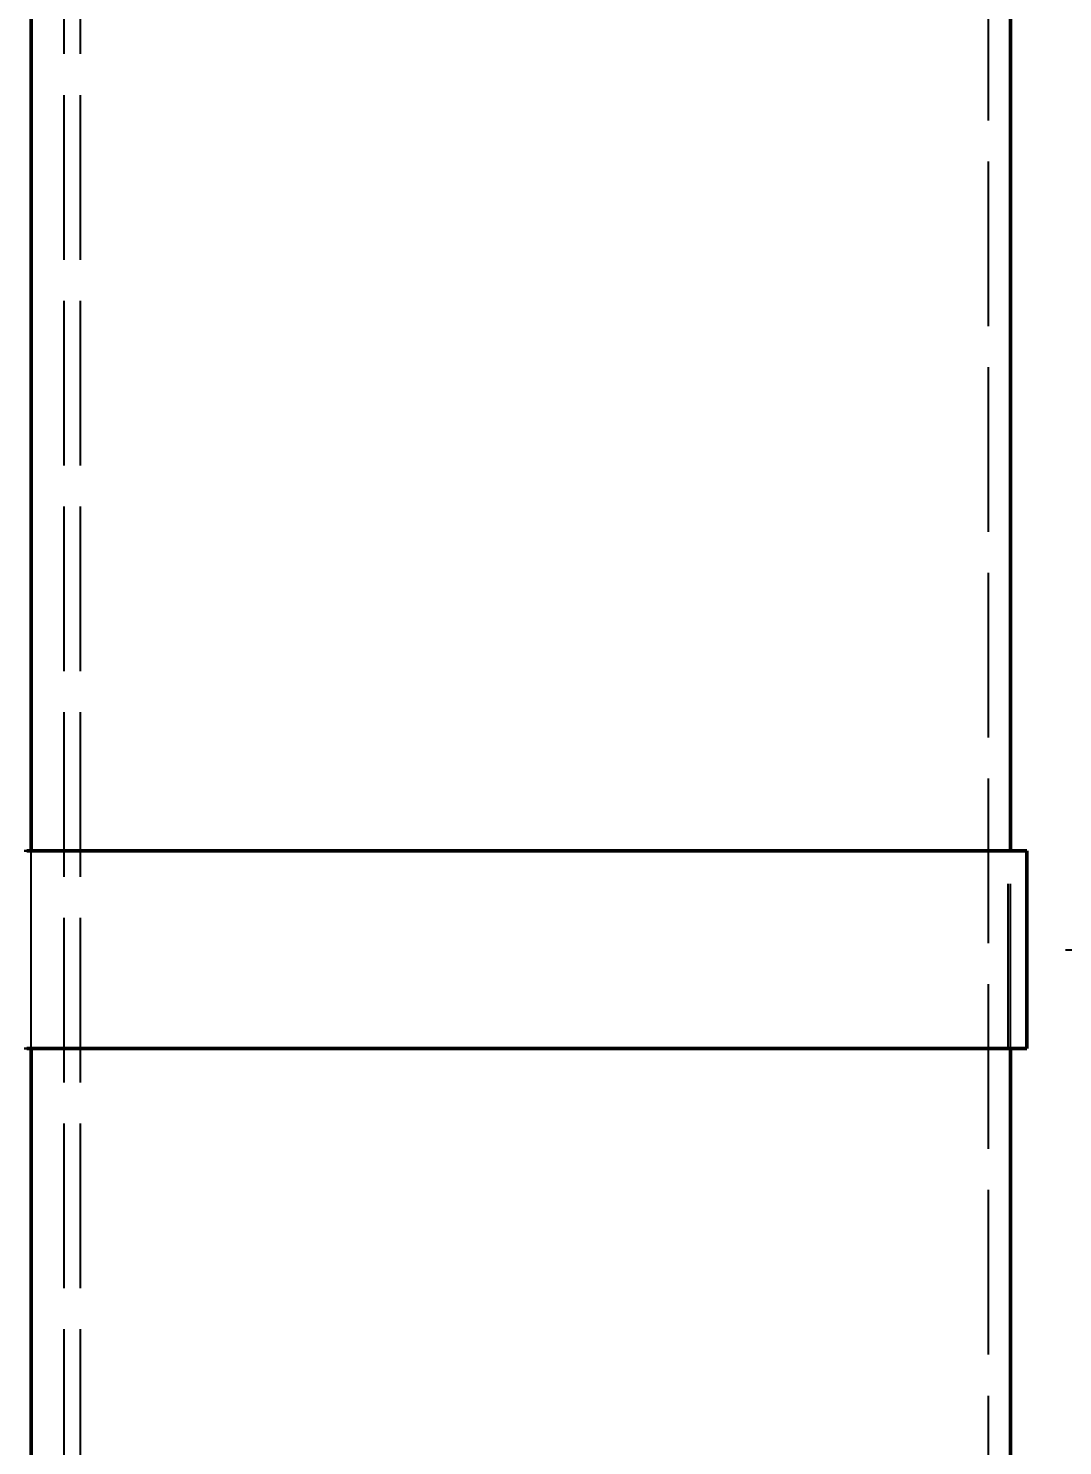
# Model space of a CAD drawing. Header units: millimetres. Extents: x 0 to 420, y 0 to 297.
# Drawn here: x 87.6 to 106.45, y 156.84 to 182.68 of the extents above; entities that cross this region are included whole.
import ezdxf

# ---------------------------------------------------------------- set-up
doc = ezdxf.new("R2010")
doc.units = ezdxf.units.MM
doc.linetypes.add('ISO02-TRAZOS', pattern=[3.75, 3, -0.75])
for name, color, linetype, lineweight in [('01-VISIBLE', 7, 'CONTINUOUS', 50), ('02-OCULTA', 4, 'ISO02-TRAZOS', 25), ('04-COTA', 3, 'CONTINUOUS', 25)]:
    doc.layers.add(name, color=color, linetype=linetype, lineweight=lineweight)
doc.styles.add('ISO3098', font='isocpeur.ttf')
doc.dimstyles.new('FLAMA-ISO', dxfattribs={"dimtxt": 3.5, "dimasz": 3, "dimexe": 2, "dimexo": 1, "dimgap": 1, "dimtad": 1, "dimdec": 1, "dimtxsty": 'ISO3098', "dimcen": 2.5, "dimclrd": 3, "dimclre": 3, "dimclrt": 3, "dimazin": 3, "dimtfac": 1, "dimtmove": 0, "dimatfit": 3, "dimlwd": 25, "dimlwe": 25})

msp = doc.modelspace()

# ---------------------------------------------------------------- linework, layer by layer
at = {"layer": '01-VISIBLE'}
for p, q in [((105.5, 167.68), (105.5, 233.435)), ((87.65, 167.68), (87.65, 233.235)), ((105.8, 164.08), (105.8, 167.68)), ((87.65, 136.2), (87.65, 164.08)), ((105.5, 136), (105.5, 164.08))]:
    msp.add_line(p, q, dxfattribs=at)
for points in [[(87.57, 167.68), (87.67, 167.68), (87.77, 167.68), (87.87, 167.68), (87.971, 167.68), (88.071, 167.68), (88.171, 167.68), (88.271, 167.68), (88.371, 167.68), (88.471, 167.68), (88.572, 167.68), (88.672, 167.68), (88.772, 167.68), (88.872, 167.68), (88.972, 167.68), (89.072, 167.68), (89.173, 167.68), (89.273, 167.68), (89.373, 167.68), (89.473, 167.68), (89.573, 167.68), (89.673, 167.68), (89.774, 167.68), (89.874, 167.68), (89.974, 167.68), (90.074, 167.68), (90.174, 167.68), (90.274, 167.68), (90.375, 167.68), (90.475, 167.68), (90.575, 167.68), (90.675, 167.68), (90.775, 167.68), (90.875, 167.68), (90.975, 167.68), (91.076, 167.68), (91.176, 167.68), (91.276, 167.68), (91.376, 167.68), (91.476, 167.68), (91.576, 167.68), (91.677, 167.68), (91.777, 167.68), (91.877, 167.68), (91.977, 167.68), (92.077, 167.68), (92.177, 167.68), (92.278, 167.68), (92.378, 167.68), (92.478, 167.68), (92.578, 167.68), (92.678, 167.68), (92.778, 167.68), (92.879, 167.68), (92.979, 167.68), (93.079, 167.68), (93.179, 167.68), (93.279, 167.68), (93.379, 167.68), (93.48, 167.68), (93.58, 167.68), (93.68, 167.68), (93.78, 167.68), (93.88, 167.68), (93.98, 167.68), (94.081, 167.68), (94.181, 167.68), (94.281, 167.68), (94.381, 167.68), (94.481, 167.68), (94.581, 167.68), (94.682, 167.68), (94.782, 167.68), (94.882, 167.68), (94.982, 167.68), (95.082, 167.68), (95.182, 167.68), (95.283, 167.68), (95.383, 167.68), (95.483, 167.68), (95.583, 167.68), (95.683, 167.68), (95.783, 167.68), (95.884, 167.68), (95.984, 167.68), (96.084, 167.68), (96.184, 167.68), (96.284, 167.68), (96.384, 167.68), (96.485, 167.68), (96.585, 167.68), (96.685, 167.68), (96.785, 167.68), (96.885, 167.68), (96.985, 167.68), (97.086, 167.68), (97.186, 167.68), (97.286, 167.68), (97.386, 167.68), (97.486, 167.68), (97.586, 167.68), (97.687, 167.68), (97.787, 167.68), (97.887, 167.68), (97.987, 167.68), (98.087, 167.68), (98.187, 167.68), (98.288, 167.68), (98.388, 167.68), (98.488, 167.68), (98.588, 167.68), (98.688, 167.68), (98.788, 167.68), (98.889, 167.68), (98.989, 167.68), (99.089, 167.68), (99.189, 167.68), (99.289, 167.68), (99.389, 167.68), (99.49, 167.68), (99.59, 167.68), (99.69, 167.68), (99.79, 167.68), (99.89, 167.68), (99.99, 167.68), (100.091, 167.68), (100.191, 167.68), (100.291, 167.68), (100.391, 167.68), (100.491, 167.68), (100.591, 167.68), (100.692, 167.68), (100.792, 167.68), (100.892, 167.68), (100.992, 167.68), (101.092, 167.68), (101.192, 167.68), (101.293, 167.68), (101.393, 167.68), (101.493, 167.68), (101.593, 167.68), (101.693, 167.68), (101.793, 167.68), (101.894, 167.68), (101.994, 167.68), (102.094, 167.68), (102.194, 167.68), (102.294, 167.68), (102.394, 167.68), (102.495, 167.68), (102.595, 167.68), (102.695, 167.68), (102.795, 167.68), (102.895, 167.68), (102.995, 167.68), (103.096, 167.68), (103.196, 167.68), (103.296, 167.68), (103.396, 167.68), (103.496, 167.68), (103.596, 167.68), (103.697, 167.68), (103.797, 167.68), (103.897, 167.68), (103.997, 167.68), (104.097, 167.68), (104.197, 167.68), (104.298, 167.68), (104.398, 167.68), (104.498, 167.68), (104.598, 167.68), (104.698, 167.68), (104.798, 167.68), (104.899, 167.68), (104.999, 167.68), (105.099, 167.68), (105.199, 167.68), (105.299, 167.68), (105.399, 167.68), (105.5, 167.68), (105.6, 167.68), (105.7, 167.68), (105.8, 167.68)], [(87.57, 164.08), (87.67, 164.08), (87.77, 164.08), (87.87, 164.08), (87.971, 164.08), (88.071, 164.08), (88.171, 164.08), (88.271, 164.08), (88.371, 164.08), (88.471, 164.08), (88.572, 164.08), (88.672, 164.08), (88.772, 164.08), (88.872, 164.08), (88.972, 164.08), (89.072, 164.08), (89.173, 164.08), (89.273, 164.08), (89.373, 164.08), (89.473, 164.08), (89.573, 164.08), (89.673, 164.08), (89.774, 164.08), (89.874, 164.08), (89.974, 164.08), (90.074, 164.08), (90.174, 164.08), (90.274, 164.08), (90.375, 164.08), (90.475, 164.08), (90.575, 164.08), (90.675, 164.08), (90.775, 164.08), (90.875, 164.08), (90.975, 164.08), (91.076, 164.08), (91.176, 164.08), (91.276, 164.08), (91.376, 164.08), (91.476, 164.08), (91.576, 164.08), (91.677, 164.08), (91.777, 164.08), (91.877, 164.08), (91.977, 164.08), (92.077, 164.08), (92.177, 164.08), (92.278, 164.08), (92.378, 164.08), (92.478, 164.08), (92.578, 164.08), (92.678, 164.08), (92.778, 164.08), (92.879, 164.08), (92.979, 164.08), (93.079, 164.08), (93.179, 164.08), (93.279, 164.08), (93.379, 164.08), (93.48, 164.08), (93.58, 164.08), (93.68, 164.08), (93.78, 164.08), (93.88, 164.08), (93.98, 164.08), (94.081, 164.08), (94.181, 164.08), (94.281, 164.08), (94.381, 164.08), (94.481, 164.08), (94.581, 164.08), (94.682, 164.08), (94.782, 164.08), (94.882, 164.08), (94.982, 164.08), (95.082, 164.08), (95.182, 164.08), (95.283, 164.08), (95.383, 164.08), (95.483, 164.08), (95.583, 164.08), (95.683, 164.08), (95.783, 164.08), (95.884, 164.08), (95.984, 164.08), (96.084, 164.08), (96.184, 164.08), (96.284, 164.08), (96.384, 164.08), (96.485, 164.08), (96.585, 164.08), (96.685, 164.08), (96.785, 164.08), (96.885, 164.08), (96.985, 164.08), (97.086, 164.08), (97.186, 164.08), (97.286, 164.08), (97.386, 164.08), (97.486, 164.08), (97.586, 164.08), (97.687, 164.08), (97.787, 164.08), (97.887, 164.08), (97.987, 164.08), (98.087, 164.08), (98.187, 164.08), (98.288, 164.08), (98.388, 164.08), (98.488, 164.08), (98.588, 164.08), (98.688, 164.08), (98.788, 164.08), (98.889, 164.08), (98.989, 164.08), (99.089, 164.08), (99.189, 164.08), (99.289, 164.08), (99.389, 164.08), (99.49, 164.08), (99.59, 164.08), (99.69, 164.08), (99.79, 164.08), (99.89, 164.08), (99.99, 164.08), (100.091, 164.08), (100.191, 164.08), (100.291, 164.08), (100.391, 164.08), (100.491, 164.08), (100.591, 164.08), (100.692, 164.08), (100.792, 164.08), (100.892, 164.08), (100.992, 164.08), (101.092, 164.08), (101.192, 164.08), (101.293, 164.08), (101.393, 164.08), (101.493, 164.08), (101.593, 164.08), (101.693, 164.08), (101.793, 164.08), (101.894, 164.08), (101.994, 164.08), (102.094, 164.08), (102.194, 164.08), (102.294, 164.08), (102.394, 164.08), (102.495, 164.08), (102.595, 164.08), (102.695, 164.08), (102.795, 164.08), (102.895, 164.08), (102.995, 164.08), (103.096, 164.08), (103.196, 164.08), (103.296, 164.08), (103.396, 164.08), (103.496, 164.08), (103.596, 164.08), (103.697, 164.08), (103.797, 164.08), (103.897, 164.08), (103.997, 164.08), (104.097, 164.08), (104.197, 164.08), (104.298, 164.08), (104.398, 164.08), (104.498, 164.08), (104.598, 164.08), (104.698, 164.08), (104.798, 164.08), (104.899, 164.08), (104.999, 164.08), (105.099, 164.08), (105.199, 164.08), (105.299, 164.08), (105.399, 164.08), (105.5, 164.08), (105.6, 164.08), (105.7, 164.08), (105.8, 164.08)]]:
    msp.add_lwpolyline(points, dxfattribs=at)
at = {"layer": '02-OCULTA'}
for p, q in [((88.25, 140.96), (88.25, 246.1)), ((88.55, 140.96), (88.55, 246.1)), ((105.1, 136), (105.1, 233.435)), ((87.65, 139.948), (87.65, 233.115)), ((87.65, 164.08), (87.65, 167.68)), ((105.46, 164.08), (105.46, 167.68)), ((105.5, 164.08), (105.5, 167.68))]:
    msp.add_line(p, q, dxfattribs=at)
for points in [[(87.52, 167.68), (87.62, 167.68), (87.721, 167.68), (87.821, 167.68), (87.921, 167.68), (88.021, 167.68), (88.122, 167.68), (88.222, 167.68), (88.322, 167.68), (88.422, 167.68), (88.522, 167.68), (88.623, 167.68), (88.723, 167.68), (88.823, 167.68), (88.923, 167.68), (89.024, 167.68), (89.124, 167.68), (89.224, 167.68), (89.324, 167.68), (89.424, 167.68), (89.525, 167.68), (89.625, 167.68), (89.725, 167.68), (89.825, 167.68), (89.926, 167.68), (90.026, 167.68), (90.126, 167.68), (90.226, 167.68), (90.326, 167.68), (90.427, 167.68), (90.527, 167.68), (90.627, 167.68), (90.727, 167.68), (90.828, 167.68), (90.928, 167.68), (91.028, 167.68), (91.128, 167.68), (91.228, 167.68), (91.329, 167.68), (91.429, 167.68), (91.529, 167.68), (91.629, 167.68), (91.73, 167.68), (91.83, 167.68), (91.93, 167.68), (92.03, 167.68), (92.13, 167.68), (92.231, 167.68), (92.331, 167.68), (92.431, 167.68), (92.531, 167.68), (92.632, 167.68), (92.732, 167.68), (92.832, 167.68), (92.932, 167.68), (93.032, 167.68), (93.133, 167.68), (93.233, 167.68), (93.333, 167.68), (93.433, 167.68), (93.534, 167.68), (93.634, 167.68), (93.734, 167.68), (93.834, 167.68), (93.934, 167.68), (94.035, 167.68), (94.135, 167.68), (94.235, 167.68), (94.335, 167.68), (94.436, 167.68), (94.536, 167.68), (94.636, 167.68), (94.736, 167.68), (94.836, 167.68), (94.937, 167.68), (95.037, 167.68), (95.137, 167.68), (95.237, 167.68), (95.338, 167.68), (95.438, 167.68), (95.538, 167.68), (95.638, 167.68), (95.738, 167.68), (95.839, 167.68), (95.939, 167.68), (96.039, 167.68), (96.139, 167.68), (96.24, 167.68), (96.34, 167.68), (96.44, 167.68), (96.54, 167.68), (96.64, 167.68), (96.741, 167.68), (96.841, 167.68), (96.941, 167.68), (97.041, 167.68), (97.142, 167.68), (97.242, 167.68), (97.342, 167.68), (97.442, 167.68), (97.542, 167.68), (97.643, 167.68), (97.743, 167.68), (97.843, 167.68), (97.943, 167.68), (98.044, 167.68), (98.144, 167.68), (98.244, 167.68), (98.344, 167.68), (98.444, 167.68), (98.545, 167.68), (98.645, 167.68), (98.745, 167.68), (98.845, 167.68), (98.946, 167.68), (99.046, 167.68), (99.146, 167.68), (99.246, 167.68), (99.346, 167.68), (99.447, 167.68), (99.547, 167.68), (99.647, 167.68), (99.747, 167.68), (99.848, 167.68), (99.948, 167.68), (100.048, 167.68), (100.148, 167.68), (100.248, 167.68), (100.349, 167.68), (100.449, 167.68), (100.549, 167.68), (100.649, 167.68), (100.75, 167.68), (100.85, 167.68), (100.95, 167.68), (101.05, 167.68), (101.15, 167.68), (101.251, 167.68), (101.351, 167.68), (101.451, 167.68), (101.551, 167.68), (101.652, 167.68), (101.752, 167.68), (101.852, 167.68), (101.952, 167.68), (102.052, 167.68), (102.153, 167.68), (102.253, 167.68), (102.353, 167.68), (102.453, 167.68), (102.554, 167.68), (102.654, 167.68), (102.754, 167.68), (102.854, 167.68), (102.954, 167.68), (103.055, 167.68), (103.155, 167.68), (103.255, 167.68), (103.355, 167.68), (103.456, 167.68), (103.556, 167.68), (103.656, 167.68), (103.756, 167.68), (103.856, 167.68), (103.957, 167.68), (104.057, 167.68), (104.157, 167.68), (104.257, 167.68), (104.358, 167.68), (104.458, 167.68), (104.558, 167.68), (104.658, 167.68), (104.758, 167.68), (104.859, 167.68), (104.959, 167.68), (105.059, 167.68), (105.159, 167.68), (105.26, 167.68), (105.36, 167.68), (105.46, 167.68)], [(105.46, 167.68), (105.36, 167.68), (105.26, 167.68), (105.159, 167.68), (105.059, 167.68), (104.959, 167.68), (104.859, 167.68), (104.758, 167.68), (104.658, 167.68), (104.558, 167.68), (104.458, 167.68), (104.358, 167.68), (104.257, 167.68), (104.157, 167.68), (104.057, 167.68), (103.957, 167.68), (103.856, 167.68), (103.756, 167.68), (103.656, 167.68), (103.556, 167.68), (103.456, 167.68), (103.355, 167.68), (103.255, 167.68), (103.155, 167.68), (103.055, 167.68), (102.954, 167.68), (102.854, 167.68), (102.754, 167.68), (102.654, 167.68), (102.554, 167.68), (102.453, 167.68), (102.353, 167.68), (102.253, 167.68), (102.153, 167.68), (102.052, 167.68), (101.952, 167.68), (101.852, 167.68), (101.752, 167.68), (101.652, 167.68), (101.551, 167.68), (101.451, 167.68), (101.351, 167.68), (101.251, 167.68), (101.15, 167.68), (101.05, 167.68), (100.95, 167.68), (100.85, 167.68), (100.75, 167.68), (100.649, 167.68), (100.549, 167.68), (100.449, 167.68), (100.349, 167.68), (100.248, 167.68), (100.148, 167.68), (100.048, 167.68), (99.948, 167.68), (99.848, 167.68), (99.747, 167.68), (99.647, 167.68), (99.547, 167.68), (99.447, 167.68), (99.346, 167.68), (99.246, 167.68), (99.146, 167.68), (99.046, 167.68), (98.946, 167.68), (98.845, 167.68), (98.745, 167.68), (98.645, 167.68), (98.545, 167.68), (98.444, 167.68), (98.344, 167.68), (98.244, 167.68), (98.144, 167.68), (98.044, 167.68), (97.943, 167.68), (97.843, 167.68), (97.743, 167.68), (97.643, 167.68), (97.542, 167.68), (97.442, 167.68), (97.342, 167.68), (97.242, 167.68), (97.142, 167.68), (97.041, 167.68), (96.941, 167.68), (96.841, 167.68), (96.741, 167.68), (96.64, 167.68), (96.54, 167.68), (96.44, 167.68), (96.34, 167.68), (96.24, 167.68), (96.139, 167.68), (96.039, 167.68), (95.939, 167.68), (95.839, 167.68), (95.738, 167.68), (95.638, 167.68), (95.538, 167.68), (95.438, 167.68), (95.338, 167.68), (95.237, 167.68), (95.137, 167.68), (95.037, 167.68), (94.937, 167.68), (94.836, 167.68), (94.736, 167.68), (94.636, 167.68), (94.536, 167.68), (94.436, 167.68), (94.335, 167.68), (94.235, 167.68), (94.135, 167.68), (94.035, 167.68), (93.934, 167.68), (93.834, 167.68), (93.734, 167.68), (93.634, 167.68), (93.534, 167.68), (93.433, 167.68), (93.333, 167.68), (93.233, 167.68), (93.133, 167.68), (93.032, 167.68), (92.932, 167.68), (92.832, 167.68), (92.732, 167.68), (92.632, 167.68), (92.531, 167.68), (92.431, 167.68), (92.331, 167.68), (92.231, 167.68), (92.13, 167.68), (92.03, 167.68), (91.93, 167.68), (91.83, 167.68), (91.73, 167.68), (91.629, 167.68), (91.529, 167.68), (91.429, 167.68), (91.329, 167.68), (91.228, 167.68), (91.128, 167.68), (91.028, 167.68), (90.928, 167.68), (90.828, 167.68), (90.727, 167.68), (90.627, 167.68), (90.527, 167.68), (90.427, 167.68), (90.326, 167.68), (90.226, 167.68), (90.126, 167.68), (90.026, 167.68), (89.926, 167.68), (89.825, 167.68), (89.725, 167.68), (89.625, 167.68), (89.525, 167.68), (89.424, 167.68), (89.324, 167.68), (89.224, 167.68), (89.124, 167.68), (89.024, 167.68), (88.923, 167.68), (88.823, 167.68), (88.723, 167.68), (88.623, 167.68), (88.522, 167.68), (88.422, 167.68), (88.322, 167.68), (88.222, 167.68), (88.122, 167.68), (88.021, 167.68), (87.921, 167.68), (87.821, 167.68), (87.721, 167.68), (87.62, 167.68), (87.52, 167.68)], [(105.8, 167.68), (105.7, 167.68), (105.6, 167.68), (105.5, 167.68), (105.399, 167.68), (105.299, 167.68), (105.199, 167.68), (105.099, 167.68), (104.999, 167.68), (104.899, 167.68), (104.798, 167.68), (104.698, 167.68), (104.598, 167.68), (104.498, 167.68), (104.398, 167.68), (104.298, 167.68), (104.197, 167.68), (104.097, 167.68), (103.997, 167.68), (103.897, 167.68), (103.797, 167.68), (103.697, 167.68), (103.596, 167.68), (103.496, 167.68), (103.396, 167.68), (103.296, 167.68), (103.196, 167.68), (103.096, 167.68), (102.995, 167.68), (102.895, 167.68), (102.795, 167.68), (102.695, 167.68), (102.595, 167.68), (102.495, 167.68), (102.394, 167.68), (102.294, 167.68), (102.194, 167.68), (102.094, 167.68), (101.994, 167.68), (101.894, 167.68), (101.793, 167.68), (101.693, 167.68), (101.593, 167.68), (101.493, 167.68), (101.393, 167.68), (101.293, 167.68), (101.192, 167.68), (101.092, 167.68), (100.992, 167.68), (100.892, 167.68), (100.792, 167.68), (100.692, 167.68), (100.591, 167.68), (100.491, 167.68), (100.391, 167.68), (100.291, 167.68), (100.191, 167.68), (100.091, 167.68), (99.99, 167.68), (99.89, 167.68), (99.79, 167.68), (99.69, 167.68), (99.59, 167.68), (99.49, 167.68), (99.389, 167.68), (99.289, 167.68), (99.189, 167.68), (99.089, 167.68), (98.989, 167.68), (98.889, 167.68), (98.788, 167.68), (98.688, 167.68), (98.588, 167.68), (98.488, 167.68), (98.388, 167.68), (98.288, 167.68), (98.187, 167.68), (98.087, 167.68), (97.987, 167.68), (97.887, 167.68), (97.787, 167.68), (97.687, 167.68), (97.586, 167.68), (97.486, 167.68), (97.386, 167.68), (97.286, 167.68), (97.186, 167.68), (97.086, 167.68), (96.985, 167.68), (96.885, 167.68), (96.785, 167.68), (96.685, 167.68), (96.585, 167.68), (96.485, 167.68), (96.384, 167.68), (96.284, 167.68), (96.184, 167.68), (96.084, 167.68), (95.984, 167.68), (95.884, 167.68), (95.783, 167.68), (95.683, 167.68), (95.583, 167.68), (95.483, 167.68), (95.383, 167.68), (95.283, 167.68), (95.182, 167.68), (95.082, 167.68), (94.982, 167.68), (94.882, 167.68), (94.782, 167.68), (94.682, 167.68), (94.581, 167.68), (94.481, 167.68), (94.381, 167.68), (94.281, 167.68), (94.181, 167.68), (94.081, 167.68), (93.98, 167.68), (93.88, 167.68), (93.78, 167.68), (93.68, 167.68), (93.58, 167.68), (93.48, 167.68), (93.379, 167.68), (93.279, 167.68), (93.179, 167.68), (93.079, 167.68), (92.979, 167.68), (92.879, 167.68), (92.778, 167.68), (92.678, 167.68), (92.578, 167.68), (92.478, 167.68), (92.378, 167.68), (92.278, 167.68), (92.177, 167.68), (92.077, 167.68), (91.977, 167.68), (91.877, 167.68), (91.777, 167.68), (91.677, 167.68), (91.576, 167.68), (91.476, 167.68), (91.376, 167.68), (91.276, 167.68), (91.176, 167.68), (91.076, 167.68), (90.975, 167.68), (90.875, 167.68), (90.775, 167.68), (90.675, 167.68), (90.575, 167.68), (90.475, 167.68), (90.375, 167.68), (90.274, 167.68), (90.174, 167.68), (90.074, 167.68), (89.974, 167.68), (89.874, 167.68), (89.774, 167.68), (89.673, 167.68), (89.573, 167.68), (89.473, 167.68), (89.373, 167.68), (89.273, 167.68), (89.173, 167.68), (89.072, 167.68), (88.972, 167.68), (88.872, 167.68), (88.772, 167.68), (88.672, 167.68), (88.572, 167.68), (88.471, 167.68), (88.371, 167.68), (88.271, 167.68), (88.171, 167.68), (88.071, 167.68), (87.971, 167.68), (87.87, 167.68), (87.77, 167.68), (87.67, 167.68), (87.57, 167.68)], [(105.46, 164.08), (105.36, 164.08), (105.26, 164.08), (105.159, 164.08), (105.059, 164.08), (104.959, 164.08), (104.859, 164.08), (104.758, 164.08), (104.658, 164.08), (104.558, 164.08), (104.458, 164.08), (104.358, 164.08), (104.257, 164.08), (104.157, 164.08), (104.057, 164.08), (103.957, 164.08), (103.856, 164.08), (103.756, 164.08), (103.656, 164.08), (103.556, 164.08), (103.456, 164.08), (103.355, 164.08), (103.255, 164.08), (103.155, 164.08), (103.055, 164.08), (102.954, 164.08), (102.854, 164.08), (102.754, 164.08), (102.654, 164.08), (102.554, 164.08), (102.453, 164.08), (102.353, 164.08), (102.253, 164.08), (102.153, 164.08), (102.052, 164.08), (101.952, 164.08), (101.852, 164.08), (101.752, 164.08), (101.652, 164.08), (101.551, 164.08), (101.451, 164.08), (101.351, 164.08), (101.251, 164.08), (101.15, 164.08), (101.05, 164.08), (100.95, 164.08), (100.85, 164.08), (100.75, 164.08), (100.649, 164.08), (100.549, 164.08), (100.449, 164.08), (100.349, 164.08), (100.248, 164.08), (100.148, 164.08), (100.048, 164.08), (99.948, 164.08), (99.848, 164.08), (99.747, 164.08), (99.647, 164.08), (99.547, 164.08), (99.447, 164.08), (99.346, 164.08), (99.246, 164.08), (99.146, 164.08), (99.046, 164.08), (98.946, 164.08), (98.845, 164.08), (98.745, 164.08), (98.645, 164.08), (98.545, 164.08), (98.444, 164.08), (98.344, 164.08), (98.244, 164.08), (98.144, 164.08), (98.044, 164.08), (97.943, 164.08), (97.843, 164.08), (97.743, 164.08), (97.643, 164.08), (97.542, 164.08), (97.442, 164.08), (97.342, 164.08), (97.242, 164.08), (97.142, 164.08), (97.041, 164.08), (96.941, 164.08), (96.841, 164.08), (96.741, 164.08), (96.64, 164.08), (96.54, 164.08), (96.44, 164.08), (96.34, 164.08), (96.24, 164.08), (96.139, 164.08), (96.039, 164.08), (95.939, 164.08), (95.839, 164.08), (95.738, 164.08), (95.638, 164.08), (95.538, 164.08), (95.438, 164.08), (95.338, 164.08), (95.237, 164.08), (95.137, 164.08), (95.037, 164.08), (94.937, 164.08), (94.836, 164.08), (94.736, 164.08), (94.636, 164.08), (94.536, 164.08), (94.436, 164.08), (94.335, 164.08), (94.235, 164.08), (94.135, 164.08), (94.035, 164.08), (93.934, 164.08), (93.834, 164.08), (93.734, 164.08), (93.634, 164.08), (93.534, 164.08), (93.433, 164.08), (93.333, 164.08), (93.233, 164.08), (93.133, 164.08), (93.032, 164.08), (92.932, 164.08), (92.832, 164.08), (92.732, 164.08), (92.632, 164.08), (92.531, 164.08), (92.431, 164.08), (92.331, 164.08), (92.231, 164.08), (92.13, 164.08), (92.03, 164.08), (91.93, 164.08), (91.83, 164.08), (91.73, 164.08), (91.629, 164.08), (91.529, 164.08), (91.429, 164.08), (91.329, 164.08), (91.228, 164.08), (91.128, 164.08), (91.028, 164.08), (90.928, 164.08), (90.828, 164.08), (90.727, 164.08), (90.627, 164.08), (90.527, 164.08), (90.427, 164.08), (90.326, 164.08), (90.226, 164.08), (90.126, 164.08), (90.026, 164.08), (89.926, 164.08), (89.825, 164.08), (89.725, 164.08), (89.625, 164.08), (89.525, 164.08), (89.424, 164.08), (89.324, 164.08), (89.224, 164.08), (89.124, 164.08), (89.024, 164.08), (88.923, 164.08), (88.823, 164.08), (88.723, 164.08), (88.623, 164.08), (88.522, 164.08), (88.422, 164.08), (88.322, 164.08), (88.222, 164.08), (88.122, 164.08), (88.021, 164.08), (87.921, 164.08), (87.821, 164.08), (87.721, 164.08), (87.62, 164.08), (87.52, 164.08)], [(87.52, 164.08), (87.62, 164.08), (87.721, 164.08), (87.821, 164.08), (87.921, 164.08), (88.021, 164.08), (88.122, 164.08), (88.222, 164.08), (88.322, 164.08), (88.422, 164.08), (88.522, 164.08), (88.623, 164.08), (88.723, 164.08), (88.823, 164.08), (88.923, 164.08), (89.024, 164.08), (89.124, 164.08), (89.224, 164.08), (89.324, 164.08), (89.424, 164.08), (89.525, 164.08), (89.625, 164.08), (89.725, 164.08), (89.825, 164.08), (89.926, 164.08), (90.026, 164.08), (90.126, 164.08), (90.226, 164.08), (90.326, 164.08), (90.427, 164.08), (90.527, 164.08), (90.627, 164.08), (90.727, 164.08), (90.828, 164.08), (90.928, 164.08), (91.028, 164.08), (91.128, 164.08), (91.228, 164.08), (91.329, 164.08), (91.429, 164.08), (91.529, 164.08), (91.629, 164.08), (91.73, 164.08), (91.83, 164.08), (91.93, 164.08), (92.03, 164.08), (92.13, 164.08), (92.231, 164.08), (92.331, 164.08), (92.431, 164.08), (92.531, 164.08), (92.632, 164.08), (92.732, 164.08), (92.832, 164.08), (92.932, 164.08), (93.032, 164.08), (93.133, 164.08), (93.233, 164.08), (93.333, 164.08), (93.433, 164.08), (93.534, 164.08), (93.634, 164.08), (93.734, 164.08), (93.834, 164.08), (93.934, 164.08), (94.035, 164.08), (94.135, 164.08), (94.235, 164.08), (94.335, 164.08), (94.436, 164.08), (94.536, 164.08), (94.636, 164.08), (94.736, 164.08), (94.836, 164.08), (94.937, 164.08), (95.037, 164.08), (95.137, 164.08), (95.237, 164.08), (95.338, 164.08), (95.438, 164.08), (95.538, 164.08), (95.638, 164.08), (95.738, 164.08), (95.839, 164.08), (95.939, 164.08), (96.039, 164.08), (96.139, 164.08), (96.24, 164.08), (96.34, 164.08), (96.44, 164.08), (96.54, 164.08), (96.64, 164.08), (96.741, 164.08), (96.841, 164.08), (96.941, 164.08), (97.041, 164.08), (97.142, 164.08), (97.242, 164.08), (97.342, 164.08), (97.442, 164.08), (97.542, 164.08), (97.643, 164.08), (97.743, 164.08), (97.843, 164.08), (97.943, 164.08), (98.044, 164.08), (98.144, 164.08), (98.244, 164.08), (98.344, 164.08), (98.444, 164.08), (98.545, 164.08), (98.645, 164.08), (98.745, 164.08), (98.845, 164.08), (98.946, 164.08), (99.046, 164.08), (99.146, 164.08), (99.246, 164.08), (99.346, 164.08), (99.447, 164.08), (99.547, 164.08), (99.647, 164.08), (99.747, 164.08), (99.848, 164.08), (99.948, 164.08), (100.048, 164.08), (100.148, 164.08), (100.248, 164.08), (100.349, 164.08), (100.449, 164.08), (100.549, 164.08), (100.649, 164.08), (100.75, 164.08), (100.85, 164.08), (100.95, 164.08), (101.05, 164.08), (101.15, 164.08), (101.251, 164.08), (101.351, 164.08), (101.451, 164.08), (101.551, 164.08), (101.652, 164.08), (101.752, 164.08), (101.852, 164.08), (101.952, 164.08), (102.052, 164.08), (102.153, 164.08), (102.253, 164.08), (102.353, 164.08), (102.453, 164.08), (102.554, 164.08), (102.654, 164.08), (102.754, 164.08), (102.854, 164.08), (102.954, 164.08), (103.055, 164.08), (103.155, 164.08), (103.255, 164.08), (103.355, 164.08), (103.456, 164.08), (103.556, 164.08), (103.656, 164.08), (103.756, 164.08), (103.856, 164.08), (103.957, 164.08), (104.057, 164.08), (104.157, 164.08), (104.257, 164.08), (104.358, 164.08), (104.458, 164.08), (104.558, 164.08), (104.658, 164.08), (104.758, 164.08), (104.859, 164.08), (104.959, 164.08), (105.059, 164.08), (105.159, 164.08), (105.26, 164.08), (105.36, 164.08), (105.46, 164.08)], [(105.8, 164.08), (105.7, 164.08), (105.6, 164.08), (105.5, 164.08), (105.399, 164.08), (105.299, 164.08), (105.199, 164.08), (105.099, 164.08), (104.999, 164.08), (104.899, 164.08), (104.798, 164.08), (104.698, 164.08), (104.598, 164.08), (104.498, 164.08), (104.398, 164.08), (104.298, 164.08), (104.197, 164.08), (104.097, 164.08), (103.997, 164.08), (103.897, 164.08), (103.797, 164.08), (103.697, 164.08), (103.596, 164.08), (103.496, 164.08), (103.396, 164.08), (103.296, 164.08), (103.196, 164.08), (103.096, 164.08), (102.995, 164.08), (102.895, 164.08), (102.795, 164.08), (102.695, 164.08), (102.595, 164.08), (102.495, 164.08), (102.394, 164.08), (102.294, 164.08), (102.194, 164.08), (102.094, 164.08), (101.994, 164.08), (101.894, 164.08), (101.793, 164.08), (101.693, 164.08), (101.593, 164.08), (101.493, 164.08), (101.393, 164.08), (101.293, 164.08), (101.192, 164.08), (101.092, 164.08), (100.992, 164.08), (100.892, 164.08), (100.792, 164.08), (100.692, 164.08), (100.591, 164.08), (100.491, 164.08), (100.391, 164.08), (100.291, 164.08), (100.191, 164.08), (100.091, 164.08), (99.99, 164.08), (99.89, 164.08), (99.79, 164.08), (99.69, 164.08), (99.59, 164.08), (99.49, 164.08), (99.389, 164.08), (99.289, 164.08), (99.189, 164.08), (99.089, 164.08), (98.989, 164.08), (98.889, 164.08), (98.788, 164.08), (98.688, 164.08), (98.588, 164.08), (98.488, 164.08), (98.388, 164.08), (98.288, 164.08), (98.187, 164.08), (98.087, 164.08), (97.987, 164.08), (97.887, 164.08), (97.787, 164.08), (97.687, 164.08), (97.586, 164.08), (97.486, 164.08), (97.386, 164.08), (97.286, 164.08), (97.186, 164.08), (97.086, 164.08), (96.985, 164.08), (96.885, 164.08), (96.785, 164.08), (96.685, 164.08), (96.585, 164.08), (96.485, 164.08), (96.384, 164.08), (96.284, 164.08), (96.184, 164.08), (96.084, 164.08), (95.984, 164.08), (95.884, 164.08), (95.783, 164.08), (95.683, 164.08), (95.583, 164.08), (95.483, 164.08), (95.383, 164.08), (95.283, 164.08), (95.182, 164.08), (95.082, 164.08), (94.982, 164.08), (94.882, 164.08), (94.782, 164.08), (94.682, 164.08), (94.581, 164.08), (94.481, 164.08), (94.381, 164.08), (94.281, 164.08), (94.181, 164.08), (94.081, 164.08), (93.98, 164.08), (93.88, 164.08), (93.78, 164.08), (93.68, 164.08), (93.58, 164.08), (93.48, 164.08), (93.379, 164.08), (93.279, 164.08), (93.179, 164.08), (93.079, 164.08), (92.979, 164.08), (92.879, 164.08), (92.778, 164.08), (92.678, 164.08), (92.578, 164.08), (92.478, 164.08), (92.378, 164.08), (92.278, 164.08), (92.177, 164.08), (92.077, 164.08), (91.977, 164.08), (91.877, 164.08), (91.777, 164.08), (91.677, 164.08), (91.576, 164.08), (91.476, 164.08), (91.376, 164.08), (91.276, 164.08), (91.176, 164.08), (91.076, 164.08), (90.975, 164.08), (90.875, 164.08), (90.775, 164.08), (90.675, 164.08), (90.575, 164.08), (90.475, 164.08), (90.375, 164.08), (90.274, 164.08), (90.174, 164.08), (90.074, 164.08), (89.974, 164.08), (89.874, 164.08), (89.774, 164.08), (89.673, 164.08), (89.573, 164.08), (89.473, 164.08), (89.373, 164.08), (89.273, 164.08), (89.173, 164.08), (89.072, 164.08), (88.972, 164.08), (88.872, 164.08), (88.772, 164.08), (88.672, 164.08), (88.572, 164.08), (88.471, 164.08), (88.371, 164.08), (88.271, 164.08), (88.171, 164.08), (88.071, 164.08), (87.971, 164.08), (87.87, 164.08), (87.77, 164.08), (87.67, 164.08), (87.57, 164.08)]]:
    msp.add_lwpolyline(points, dxfattribs=at)

# ---------------------------------------------------------------- dimensions: what is measured, and where the dimension line sits
at = {"layer": '04-COTA'}
msp.add_linear_dim(base=(119.999, 136), p1=(105.5, 136), p2=(105.5, 165.88), angle=90, dimstyle='FLAMA-ISO', override={"dimlfac": 5}, dxfattribs=at).render()

doc.saveas('drawing.dxf')
